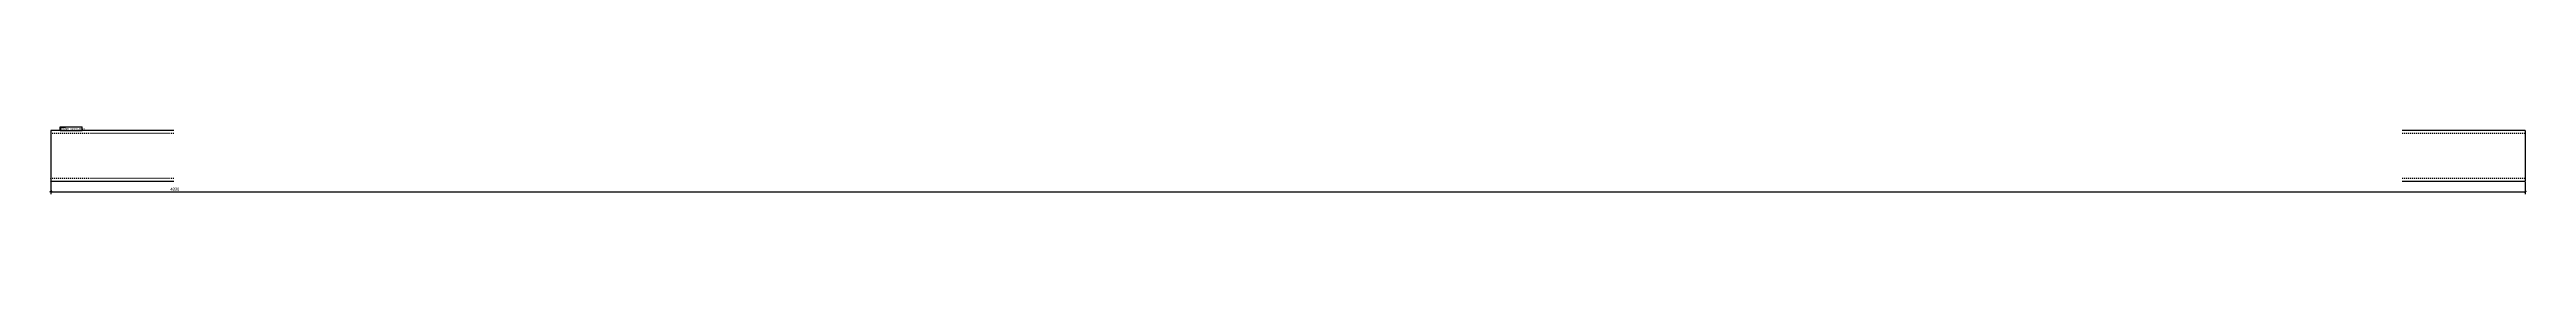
# Model space of a CAD drawing. Header units: millimetres. Extents: x 5 to 4839, y 4 to 136.
import ezdxf

# ---------------------------------------------------------------- set-up
doc = ezdxf.new("R2010")
doc.units = ezdxf.units.MM
doc.linetypes.add('DXK_LINE_DOT2', pattern=[3.9198, 1.9599, -1.9599])
for name, color, linetype in [('MÅLSÆTNING', 7, 'Continuous'), ('STÅL', 7, 'Continuous'), ('TEKST', 7, 'Continuous')]:
    doc.layers.add(name, color=color, linetype=linetype)
doc.styles.add('Arial Narrow', font='ARIALN.TTF', dxfattribs={"height": 0.2})

msp = doc.modelspace()

# ---------------------------------------------------------------- linework, layer by layer
at = {"layer": 'MÅLSÆTNING', "color": 7, "linetype": 'Continuous'}
for p, q in [((9, 10.2), (4.5, 8.4)), ((6.8, 27.7), (6.8, 4.5)), ((6.8, 9.3), (4836.7, 9.3)), ((4834.5, 8.4), (4839, 10.2)), ((4836.7, 27.7), (4836.7, 4.5))]:
    msp.add_line(p, q, dxfattribs=at)
at = {"layer": 'STÅL', "color": 2, "linetype": 'Continuous'}
for p, q in [((246.8, 129.2), (6.8, 129.2)), ((6.8, 129.2), (6.8, 30.1)), ((4836.7, 129.2), (4596.7, 129.2)), ((4836.7, 129.2), (4836.7, 29.2)), ((6.8, 29.2), (6.8, 30.1)), ((246.8, 29.2), (6.8, 29.2)), ((4836.7, 29.2), (4596.7, 29.2))]:
    msp.add_line(p, q, dxfattribs=at)
at = {"layer": 'STÅL', "color": 7, "linetype": 'DXK_LINE_DOT2'}
for p, q in [((246.8, 123.2), (6.8, 123.2)), ((4836.7, 123.2), (4596.7, 123.2)), ((6.8, 35.2), (6.8, 35.6)), ((246.8, 35.2), (6.8, 35.2)), ((4836.7, 35.2), (4596.7, 35.2)), ((4836.7, 35.2), (4836.7, 35.6))]:
    msp.add_line(p, q, dxfattribs=at)

# ---------------------------------------------------------------- next in the draw order: wipeouts: each hides what was drawn before it
at = {"color": 0}
for points, layer in [([(4604.5, 10.4), (4604.5, 18.8), (239, 18.8), (239, 10.4)], 'MÅLSÆTNING'), ([(35.8, 130.2), (35.8, 135.5), (26.3, 135.5), (26.3, 130.2)], 'TEKST')]:
    msp.add_wipeout(points, dxfattribs=at).dxf.layer = layer

# ---------------------------------------------------------------- next in the draw order: texts
at = {"layer": 'MÅLSÆTNING', "color": 3, "style": 'Arial Narrow'}
msp.add_text('4830', height=5.73, dxfattribs=at).set_placement((240.2, 11.6))

# ---------------------------------------------------------------- next in the draw order: wipeouts: each hides what was drawn before it
at = {"color": 0}
msp.add_wipeout([(35.8, 130.2), (35.8, 135.5), (26.3, 135.5), (26.3, 130.2)], dxfattribs=at).dxf.layer = 'TEKST'

# ---------------------------------------------------------------- next in the draw order: wipeouts: each hides what was drawn before it
msp.add_wipeout([(67.6, 130.2), (67.6, 134), (37.4, 134), (37.4, 130.2)], dxfattribs=at).dxf.layer = 'TEKST'

# ---------------------------------------------------------------- next in the draw order: wipeouts: each hides what was drawn before it
msp.add_wipeout([(67.6, 130.2), (67.6, 134), (37.4, 134), (37.4, 130.2)], dxfattribs=at).dxf.layer = 'TEKST'

# ---------------------------------------------------------------- next in the draw order: linework, layer by layer
at = {"layer": 'TEKST', "color": 7, "linetype": 'Continuous'}
for p, q in [((25.4, 136.4), (68.5, 136.4)), ((25.4, 129.3), (25.4, 136.4)), ((25.4, 129.3), (68.5, 129.3)), ((68.5, 129.3), (68.5, 136.4))]:
    msp.add_line(p, q, dxfattribs=at)

# ---------------------------------------------------------------- next in the draw order: texts
at = {"layer": 'TEKST', "color": 3, "style": 'Arial Narrow'}
for s, height, p in [('p65', 5.01, (26.3, 130.2)), ('RHS100X100X6', 3.579, (37.4, 130.2))]:
    msp.add_text(s, height=height, dxfattribs=at).set_placement(p)

doc.saveas('drawing.dxf')
